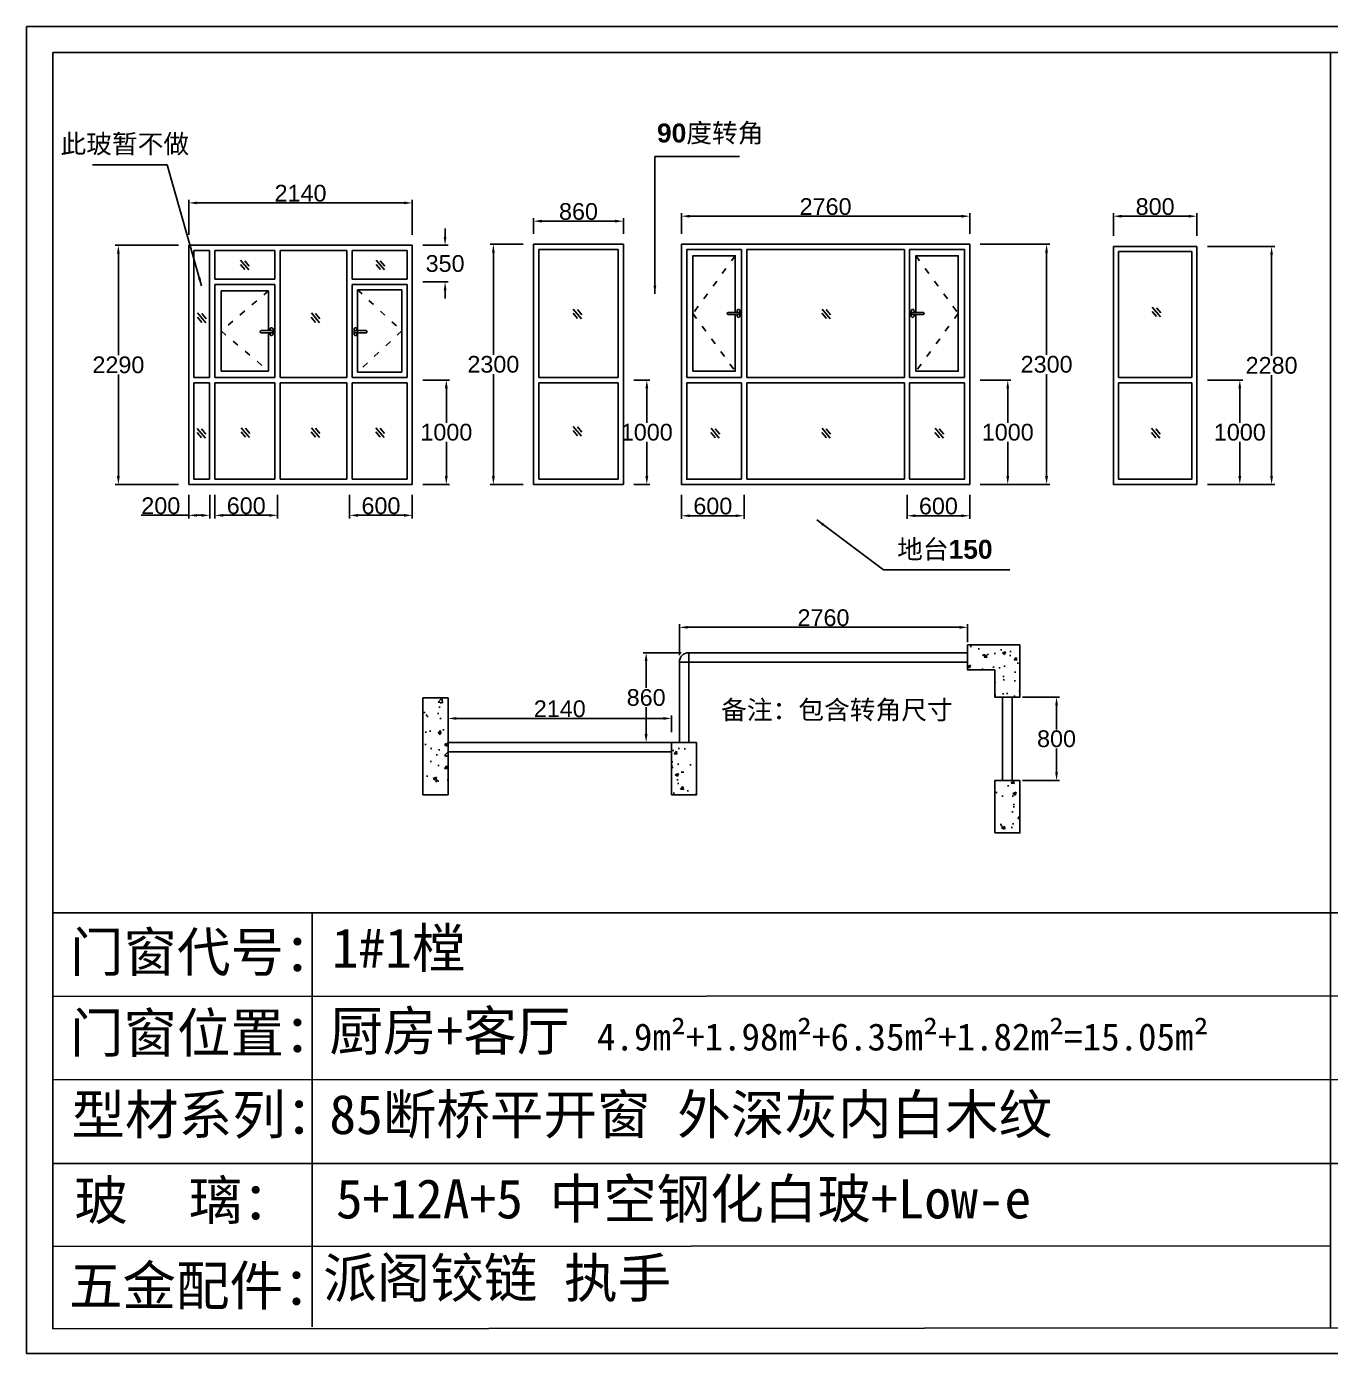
# Model space of a CAD drawing. Header units: inches. Extents: x -138455 to 599497, y -747149 to 13167.
# Drawn here: x 244169 to 256653, y -432388 to -419684 of the extents above; entities that cross this region are included whole.
import ezdxf

# ---------------------------------------------------------------- set-up
doc = ezdxf.new("R2010")
doc.units = ezdxf.units.IN
doc.header["$MEASUREMENT"] = 0
doc.header["$PDMODE"] = 35
doc.header["$PDSIZE"] = -3
doc.linetypes.add('ACAD_ISO03W100', pattern=[30, 12, -18])
doc.layers.add('0 @ 1', color=7, linetype='Continuous')
doc.styles.add('Annotative', font='arialbd.ttf')
doc.styles.get("Standard").update_dxf_attribs({"font": 'arial.ttf'})
doc.dimstyles.get("Standard").update_dxf_attribs({"dimtxt": 80, "dimasz": 70, "dimexe": 40, "dimexo": 80, "dimgap": 0, "dimtad": 1, "dimtih": 1, "dimtoh": 1, "dimdec": 0, "dimzin": 0, "dimdsep": 46, "dimtxsty": 'Standard', "dimcen": 0.09, "dimadec": 0, "dimazin": 0, "dimtfac": 1, "dimtdec": 0, "dimtofl": 0, "dimtmove": 0, "dimatfit": 3, "dimfxl": 0, "dimtolj": 1, "dimtzin": 0, "dimarcsym": 0})
pattern_1 = [(50, (-16895.7, -8964.66), (322.76708, -28.23846), [33.75, -371.25]), (355, (-16895.7, -8964.66), (-62.4381, 338.48646), [27, -297]), (100.451444, (-16868.8, -8967), (260.32898, 310.248), [28.68309, -315.51395]), (46.1842, (-16895.7, -8874.66), (480.2586, -74.48368), [50.625, -556.875]), (96.63564, (-16855.67, -8880.87), (420.59788, 438.35337), [43.02465, -473.2712]), (351.18416, (-16895.7, -8874.66), (420.5979, 438.35337), [40.5, -445.5]), (21, (-16850.7, -8897.16), (268.60817, -181.1785), [33.75, -371.25]), (326, (-16850.7, -8897.16), (109.4919, 326.31752), [27, -297]), (71.451445, (-16828.3, -8912.26), (378.10007, 145.13902), [28.68309, -315.51395]), (37.5, (-16895.69, -8964.66), (5.471935, 149.802234), [0, -293.4, 0, -301.5, 0, -298.125]), (7.5, (-16895.69, -8964.66), (118.38129, 177.48527), [0, -171.9, 0, -286.65, 0, -113.625]), (327.5, (-16996.04, -8964.66), (240.220096, -10.149692), [0, -112.5, 0, -351, 0, -465.75]), (317.5, (-17041.04, -8964.66), (262.43378, 45.04724), [0, -146.25, 0, -233.1, 0, -330.75])]

# ---------------------------------------------------------------- blocks, each defined once
blk = doc.blocks.new('*D2055')
at = {"color": 0, "lineweight": -2, "transparency": 16777216}
for p, q in [((253299, -423069), (253593, -423069)), ((253563, -423149), (253563, -423477)), ((253563, -423989), (253563, -423661)), ((253299, -424069), (253593, -424069))]:
    blk.add_line(p, q, dxfattribs=at)
at = {"color": 0, "transparency": 16777216}
for points in [[(253550, -423149), (253576, -423149), (253563, -423069)], [(253550, -423989), (253576, -423989), (253563, -424069)]]:
    blk.add_solid(points, dxfattribs=at)
at = {"layer": 'Defpoints', "color": 0, "transparency": 16777216}
for p in [(253199, -423069), (253199, -424069), (253563, -424069)]:
    blk.add_point(p, dxfattribs=at)
at = {"color": 0, "transparency": 16777216, "insert": (253563, -423569), "char_height": 160, "attachment_point": 5}
blk.add_mtext('\\A1;1000', dxfattribs=at)
blk = doc.blocks.new('*D2056')
at = {"color": 0, "lineweight": -2, "transparency": 16777216}
for p, q in [((250439, -424169), (250439, -424398)), ((251039, -424169), (251039, -424398)), ((250519, -424368), (250959, -424368))]:
    blk.add_line(p, q, dxfattribs=at)
at = {"color": 0, "transparency": 16777216}
for points in [[(250519, -424355), (250519, -424381), (250439, -424368)], [(250959, -424355), (250959, -424381), (251039, -424368)]]:
    blk.add_solid(points, dxfattribs=at)
at = {"layer": 'Defpoints', "color": 0, "transparency": 16777216}
for p in [(250439, -424069), (251039, -424069), (251039, -424368)]:
    blk.add_point(p, dxfattribs=at)
at = {"color": 0, "transparency": 16777216, "insert": (250739, -424276), "char_height": 160, "attachment_point": 5}
blk.add_mtext('\\A1;600', dxfattribs=at)
blk = doc.blocks.new('*D2057')
at = {"color": 0, "lineweight": -2, "transparency": 16777216}
for p, q in [((252599, -424169), (252599, -424398)), ((253199, -424169), (253199, -424398)), ((253119, -424368), (252679, -424368))]:
    blk.add_line(p, q, dxfattribs=at)
at = {"color": 0, "transparency": 16777216}
for points in [[(252679, -424355), (252679, -424381), (252599, -424368)], [(253119, -424355), (253119, -424381), (253199, -424368)]]:
    blk.add_solid(points, dxfattribs=at)
at = {"layer": 'Defpoints', "color": 0, "transparency": 16777216}
for p in [(252599, -424069), (253199, -424069), (252599, -424368)]:
    blk.add_point(p, dxfattribs=at)
at = {"color": 0, "transparency": 16777216, "insert": (252899, -424276), "char_height": 160, "attachment_point": 5}
blk.add_mtext('\\A1;600', dxfattribs=at)
blk = doc.blocks.new('*D2058')
at = {"color": 0, "lineweight": -2, "transparency": 16777216}
for p, q in [((250439, -421669), (250439, -421470)), ((250519, -421500), (253119, -421500)), ((253199, -421669), (253199, -421470))]:
    blk.add_line(p, q, dxfattribs=at)
at = {"color": 0, "transparency": 16777216}
for points in [[(250519, -421487), (250519, -421514), (250439, -421500)], [(253119, -421487), (253119, -421514), (253199, -421500)]]:
    blk.add_solid(points, dxfattribs=at)
at = {"layer": 'Defpoints', "color": 0, "transparency": 16777216}
for p in [(253199, -421500), (250439, -421769), (253199, -421769)]:
    blk.add_point(p, dxfattribs=at)
at = {"color": 0, "transparency": 16777216, "insert": (251819, -421409), "char_height": 160, "width": 481.75, "attachment_point": 5}
blk.add_mtext('\\A1;2760', dxfattribs=at)
blk = doc.blocks.new('*D2059')
at = {"color": 0, "lineweight": -2, "transparency": 16777216}
for p, q in [((253299, -421769), (253965, -421769)), ((253935, -421849), (253935, -422827)), ((253935, -423989), (253935, -423011)), ((253299, -424069), (253965, -424069))]:
    blk.add_line(p, q, dxfattribs=at)
at = {"color": 0, "transparency": 16777216}
for points in [[(253921, -421849), (253948, -421849), (253935, -421769)], [(253921, -423989), (253948, -423989), (253935, -424069)]]:
    blk.add_solid(points, dxfattribs=at)
at = {"layer": 'Defpoints', "color": 0, "transparency": 16777216}
for p in [(253199, -421769), (253199, -424069), (253935, -424069)]:
    blk.add_point(p, dxfattribs=at)
at = {"color": 0, "transparency": 16777216, "insert": (253935, -422919), "char_height": 160, "attachment_point": 5}
blk.add_mtext('\\A1;2300', dxfattribs=at)
blk = doc.blocks.new('123as')
at = {"color": 0}
for p, q in [((90189, 51387), (90252, 51462)), ((90194, 51330), (90312, 51470)), ((90251, 51335), (90314, 51410))]:
    blk.add_line(p, q, dxfattribs=at)
blk = doc.blocks.new('dzcs')
blk.add_lwpolyline([(142182, -3328), (142182, -3342, 0.414214), (142196, -3355), (142196, -3355, 0.414214), (142209, -3342), (142209, -3294, 0.414214), (142196, -3280), (142196, -3280, 0.414214), (142182, -3294), (142182, -3308)], format="xyb")
blk.add_lwpolyline([(142096, -3328), (142196, -3328, 0.414214), (142206, -3318), (142206, -3318, 0.414214), (142196, -3308), (142096, -3308, 0.414214), (142086, -3318), (142086, -3318, 0.414214)], format="xyb", close=True)
blk = doc.blocks.new('*D2060')
at = {"color": 0, "lineweight": -2, "transparency": 16777216}
for p, q in [((248923, -421769), (248608, -421769)), ((248638, -421849), (248638, -422827)), ((248638, -423989), (248638, -423011)), ((248923, -424069), (248608, -424069))]:
    blk.add_line(p, q, dxfattribs=at)
at = {"color": 0, "transparency": 16777216}
for points in [[(248625, -421849), (248652, -421849), (248638, -421769)], [(248625, -423989), (248652, -423989), (248638, -424069)]]:
    blk.add_solid(points, dxfattribs=at)
at = {"layer": 'Defpoints', "color": 0, "transparency": 16777216}
for p in [(249023, -421769), (248638, -424069), (249023, -424069)]:
    blk.add_point(p, dxfattribs=at)
at = {"color": 0, "transparency": 16777216, "insert": (248638, -422919), "char_height": 160, "attachment_point": 5}
blk.add_mtext('\\A1;2300', dxfattribs=at)
blk = doc.blocks.new('*D2061')
at = {"color": 0, "lineweight": -2, "transparency": 16777216}
for p, q in [((249023, -421669), (249023, -421518)), ((249883, -421669), (249883, -421518)), ((249103, -421548), (249803, -421548))]:
    blk.add_line(p, q, dxfattribs=at)
at = {"color": 0, "transparency": 16777216}
for points in [[(249103, -421534), (249103, -421561), (249023, -421548)], [(249803, -421534), (249803, -421561), (249883, -421548)]]:
    blk.add_solid(points, dxfattribs=at)
at = {"layer": 'Defpoints', "color": 0, "transparency": 16777216}
for p in [(249883, -421548), (249023, -421769), (249883, -421769)]:
    blk.add_point(p, dxfattribs=at)
at = {"color": 0, "transparency": 16777216, "insert": (249453, -421456), "char_height": 160, "attachment_point": 5}
blk.add_mtext('\\A1;860', dxfattribs=at)
blk = doc.blocks.new('*D2062')
at = {"color": 0, "lineweight": -2, "transparency": 16777216}
for p, q in [((255474, -421789), (256119, -421789)), ((256089, -421869), (256089, -422837)), ((256089, -423989), (256089, -423021)), ((255474, -424069), (256119, -424069))]:
    blk.add_line(p, q, dxfattribs=at)
at = {"color": 0, "transparency": 16777216}
for points in [[(256076, -421869), (256102, -421869), (256089, -421789)], [(256076, -423989), (256102, -423989), (256089, -424069)]]:
    blk.add_solid(points, dxfattribs=at)
at = {"layer": 'Defpoints', "color": 0, "transparency": 16777216}
for p in [(255374, -421789), (255374, -424069), (256089, -424069)]:
    blk.add_point(p, dxfattribs=at)
at = {"color": 0, "transparency": 16777216, "insert": (256089, -422929), "char_height": 160, "attachment_point": 5}
blk.add_mtext('\\A1;2280', dxfattribs=at)
blk = doc.blocks.new('*D2063')
at = {"color": 0, "lineweight": -2, "transparency": 16777216}
for p, q in [((254574, -421689), (254574, -421470)), ((254654, -421500), (255294, -421500)), ((255374, -421689), (255374, -421470))]:
    blk.add_line(p, q, dxfattribs=at)
at = {"color": 0, "transparency": 16777216}
for points in [[(254654, -421487), (254654, -421514), (254574, -421500)], [(255294, -421487), (255294, -421514), (255374, -421500)]]:
    blk.add_solid(points, dxfattribs=at)
at = {"layer": 'Defpoints', "color": 0, "transparency": 16777216}
for p in [(255374, -421500), (254574, -421789), (255374, -421789)]:
    blk.add_point(p, dxfattribs=at)
at = {"color": 0, "transparency": 16777216, "insert": (254974, -421409), "char_height": 160, "attachment_point": 5}
blk.add_mtext('\\A1;800', dxfattribs=at)
blk = doc.blocks.new('*D2064')
at = {"color": 0, "lineweight": -2, "transparency": 16777216}
for p, q in [((245622, -421779), (245018, -421779)), ((245048, -421859), (245048, -422832)), ((245048, -423989), (245048, -423016)), ((245622, -424069), (245018, -424069))]:
    blk.add_line(p, q, dxfattribs=at)
at = {"color": 0, "transparency": 16777216}
for points in [[(245034, -421859), (245061, -421859), (245048, -421779)], [(245034, -423989), (245061, -423989), (245048, -424069)]]:
    blk.add_solid(points, dxfattribs=at)
at = {"layer": 'Defpoints', "color": 0, "transparency": 16777216}
for p in [(245722, -421779), (245048, -424069), (245722, -424069)]:
    blk.add_point(p, dxfattribs=at)
at = {"color": 0, "transparency": 16777216, "insert": (245048, -422924), "char_height": 160, "attachment_point": 5}
blk.add_mtext('\\A1;2290', dxfattribs=at)
blk = doc.blocks.new('*D2065')
at = {"color": 0, "lineweight": -2, "transparency": 16777216}
for p, q in [((245722, -421679), (245722, -421343)), ((245802, -421373), (247782, -421373)), ((247862, -421679), (247862, -421343))]:
    blk.add_line(p, q, dxfattribs=at)
at = {"color": 0, "transparency": 16777216}
for points in [[(245802, -421360), (245802, -421386), (245722, -421373)], [(247782, -421360), (247782, -421386), (247862, -421373)]]:
    blk.add_solid(points, dxfattribs=at)
at = {"layer": 'Defpoints', "color": 0, "transparency": 16777216}
for p in [(247862, -421373), (245722, -421779), (247862, -421779)]:
    blk.add_point(p, dxfattribs=at)
at = {"color": 0, "transparency": 16777216, "insert": (246792, -421281), "char_height": 160, "attachment_point": 5}
blk.add_mtext('\\A1;2140', dxfattribs=at)
blk = doc.blocks.new('*D2066')
at = {"color": 0, "lineweight": -2, "transparency": 16777216}
for p, q in [((248176, -421699), (248176, -421619)), ((247962, -421779), (248206, -421779)), ((247962, -422129), (248206, -422129)), ((248176, -422209), (248176, -422289))]:
    blk.add_line(p, q, dxfattribs=at)
at = {"color": 0, "transparency": 16777216}
for points in [[(248163, -421699), (248189, -421699), (248176, -421779)], [(248163, -422209), (248189, -422209), (248176, -422129)]]:
    blk.add_solid(points, dxfattribs=at)
at = {"layer": 'Defpoints', "color": 0, "transparency": 16777216}
for p in [(247862, -421779), (247862, -422129), (248176, -422129)]:
    blk.add_point(p, dxfattribs=at)
at = {"color": 0, "transparency": 16777216, "insert": (248176, -421954), "char_height": 160, "attachment_point": 5}
blk.add_mtext('\\A1;350', dxfattribs=at)
blk = doc.blocks.new('*D2067')
at = {"color": 0, "lineweight": -2, "transparency": 16777216}
for p, q in [((245972, -424169), (245972, -424394)), ((246572, -424169), (246572, -424394)), ((246492, -424364), (246052, -424364))]:
    blk.add_line(p, q, dxfattribs=at)
at = {"color": 0, "transparency": 16777216}
for points in [[(246052, -424351), (246052, -424378), (245972, -424364)], [(246492, -424351), (246492, -424378), (246572, -424364)]]:
    blk.add_solid(points, dxfattribs=at)
at = {"layer": 'Defpoints', "color": 0, "transparency": 16777216}
for p in [(245972, -424069), (246572, -424069), (245972, -424364)]:
    blk.add_point(p, dxfattribs=at)
at = {"color": 0, "transparency": 16777216, "insert": (246272, -424273), "char_height": 160, "attachment_point": 5}
blk.add_mtext('\\A1;600', dxfattribs=at)
blk = doc.blocks.new('*D2068')
at = {"color": 0, "lineweight": -2, "transparency": 16777216}
for p, q in [((247262, -424169), (247262, -424394)), ((247862, -424169), (247862, -424394)), ((247342, -424364), (247782, -424364))]:
    blk.add_line(p, q, dxfattribs=at)
at = {"color": 0, "transparency": 16777216}
for points in [[(247342, -424351), (247342, -424378), (247262, -424364)], [(247782, -424351), (247782, -424378), (247862, -424364)]]:
    blk.add_solid(points, dxfattribs=at)
at = {"layer": 'Defpoints', "color": 0, "transparency": 16777216}
for p in [(247262, -424069), (247862, -424069), (247862, -424364)]:
    blk.add_point(p, dxfattribs=at)
at = {"color": 0, "transparency": 16777216, "insert": (247562, -424273), "char_height": 160, "attachment_point": 5}
blk.add_mtext('\\A1;600', dxfattribs=at)
blk = doc.blocks.new('*D2069')
at = {"color": 0, "lineweight": -2, "transparency": 16777216}
for p, q in [((247962, -423069), (248218, -423069)), ((248188, -423149), (248188, -423477)), ((248188, -423989), (248188, -423661)), ((247962, -424069), (248218, -424069))]:
    blk.add_line(p, q, dxfattribs=at)
at = {"color": 0, "transparency": 16777216}
for points in [[(248174, -423149), (248201, -423149), (248188, -423069)], [(248174, -423989), (248201, -423989), (248188, -424069)]]:
    blk.add_solid(points, dxfattribs=at)
at = {"layer": 'Defpoints', "color": 0, "transparency": 16777216}
for p in [(247862, -423069), (247862, -424069), (248188, -424069)]:
    blk.add_point(p, dxfattribs=at)
at = {"color": 0, "transparency": 16777216, "insert": (248188, -423569), "char_height": 160, "attachment_point": 5}
blk.add_mtext('\\A1;1000', dxfattribs=at)
blk = doc.blocks.new('*D2070')
at = {"color": 0, "lineweight": -2, "transparency": 16777216}
for p, q in [((255474, -423069), (255815, -423069)), ((255785, -423149), (255785, -423477)), ((255785, -423989), (255785, -423661)), ((255474, -424069), (255815, -424069))]:
    blk.add_line(p, q, dxfattribs=at)
at = {"color": 0, "transparency": 16777216}
for points in [[(255771, -423149), (255798, -423149), (255785, -423069)], [(255771, -423989), (255798, -423989), (255785, -424069)]]:
    blk.add_solid(points, dxfattribs=at)
at = {"layer": 'Defpoints', "color": 0, "transparency": 16777216}
for p in [(255374, -423069), (255374, -424069), (255785, -424069)]:
    blk.add_point(p, dxfattribs=at)
at = {"color": 0, "transparency": 16777216, "insert": (255785, -423569), "char_height": 160, "attachment_point": 5}
blk.add_mtext('\\A1;1000', dxfattribs=at)
blk = doc.blocks.new('*D2071')
at = {"color": 0, "lineweight": -2, "transparency": 16777216}
for p, q in [((245722, -424169), (245722, -424394)), ((245922, -424169), (245922, -424394)), ((245722, -424364), (245266, -424364)), ((245842, -424364), (245802, -424364))]:
    blk.add_line(p, q, dxfattribs=at)
at = {"color": 0, "transparency": 16777216}
for points in [[(245802, -424351), (245802, -424378), (245722, -424364)], [(245842, -424351), (245842, -424378), (245922, -424364)]]:
    blk.add_solid(points, dxfattribs=at)
at = {"layer": 'Defpoints', "color": 0, "transparency": 16777216}
for p in [(245722, -424069), (245922, -424069), (245722, -424364)]:
    blk.add_point(p, dxfattribs=at)
at = {"color": 0, "transparency": 16777216, "insert": (245454, -424273), "char_height": 160, "attachment_point": 5}
blk.add_mtext('\\A1;200', dxfattribs=at)
blk = doc.blocks.new('*D2072')
at = {"color": 0, "lineweight": -2, "transparency": 16777216}
for p, q in [((248204, -426439), (248204, -426279)), ((248284, -426309), (250264, -426309)), ((250344, -426439), (250344, -426279))]:
    blk.add_line(p, q, dxfattribs=at)
at = {"color": 0, "transparency": 16777216}
for points in [[(248284, -426295), (248284, -426322), (248204, -426309)], [(250264, -426295), (250264, -426322), (250344, -426309)]]:
    blk.add_solid(points, dxfattribs=at)
at = {"layer": 'Defpoints', "color": 0, "transparency": 16777216}
for p in [(250344, -426309), (248204, -426539), (250344, -426539)]:
    blk.add_point(p, dxfattribs=at)
at = {"color": 0, "transparency": 16777216, "insert": (249274, -426217), "char_height": 160, "attachment_point": 5}
blk.add_mtext('\\A1;2140', dxfattribs=at)
blk = doc.blocks.new('*D2073')
at = {"color": 0, "lineweight": -2, "transparency": 16777216}
for p, q in [((250419, -425703), (250419, -425406)), ((250499, -425436), (253099, -425436)), ((253179, -425579), (253179, -425406))]:
    blk.add_line(p, q, dxfattribs=at)
at = {"color": 0, "transparency": 16777216}
for points in [[(250499, -425423), (250499, -425450), (250419, -425436)], [(253099, -425423), (253099, -425450), (253179, -425436)]]:
    blk.add_solid(points, dxfattribs=at)
at = {"layer": 'Defpoints', "color": 0, "transparency": 16777216}
for p in [(253179, -425436), (253179, -425679), (250419, -425803)]:
    blk.add_point(p, dxfattribs=at)
at = {"color": 0, "transparency": 16777216, "insert": (251799, -425345), "char_height": 160, "attachment_point": 5}
blk.add_mtext('\\A1;2760', dxfattribs=at)
blk = doc.blocks.new('*D2074')
at = {"color": 0, "lineweight": -2, "transparency": 16777216}
for p, q in [((250435, -425679), (250071, -425679)), ((250101, -425759), (250101, -426017)), ((250101, -426459), (250101, -426201)), ((250244, -426539), (250071, -426539))]:
    blk.add_line(p, q, dxfattribs=at)
at = {"color": 0, "transparency": 16777216}
for points in [[(250087, -425759), (250114, -425759), (250101, -425679)], [(250087, -426459), (250114, -426459), (250101, -426539)]]:
    blk.add_solid(points, dxfattribs=at)
at = {"layer": 'Defpoints', "color": 0, "transparency": 16777216}
for p in [(250101, -425679), (250535, -425679), (250344, -426539)]:
    blk.add_point(p, dxfattribs=at)
at = {"color": 0, "transparency": 16777216, "insert": (250101, -426109), "char_height": 160, "attachment_point": 5}
blk.add_mtext('\\A1;860', dxfattribs=at)
blk = doc.blocks.new('*D2075')
at = {"color": 0, "lineweight": -2, "transparency": 16777216}
for p, q in [((253704, -426104), (254060, -426104)), ((254030, -426184), (254030, -426413)), ((254030, -426824), (254030, -426596)), ((253704, -426904), (254060, -426904))]:
    blk.add_line(p, q, dxfattribs=at)
at = {"color": 0, "transparency": 16777216}
for points in [[(254017, -426184), (254044, -426184), (254030, -426104)], [(254017, -426824), (254044, -426824), (254030, -426904)]]:
    blk.add_solid(points, dxfattribs=at)
at = {"layer": 'Defpoints', "color": 0, "transparency": 16777216}
for p in [(253604, -426104), (253604, -426904), (254030, -426904)]:
    blk.add_point(p, dxfattribs=at)
at = {"color": 0, "transparency": 16777216, "insert": (254030, -426504), "char_height": 160, "attachment_point": 5}
blk.add_mtext('\\A1;800', dxfattribs=at)
blk = doc.blocks.new('*D2076')
at = {"color": 0, "lineweight": -2, "transparency": 16777216}
for p, q in [((249983, -423069), (250137, -423069)), ((250107, -423149), (250107, -423477)), ((250107, -423989), (250107, -423661)), ((249983, -424069), (250137, -424069))]:
    blk.add_line(p, q, dxfattribs=at)
at = {"color": 0, "transparency": 16777216}
for points in [[(250094, -423149), (250121, -423149), (250107, -423069)], [(250094, -423989), (250121, -423989), (250107, -424069)]]:
    blk.add_solid(points, dxfattribs=at)
at = {"layer": 'Defpoints', "color": 0, "transparency": 16777216}
for p in [(249883, -423069), (249883, -424069), (250107, -424069)]:
    blk.add_point(p, dxfattribs=at)
at = {"color": 0, "transparency": 16777216, "insert": (250107, -423569), "char_height": 160, "attachment_point": 5}
blk.add_mtext('\\A1;1000', dxfattribs=at)

msp = doc.modelspace()

# ---------------------------------------------------------------- hatches: boundary and pattern name
h = msp.add_hatch()
h.set_pattern_fill('AR-CONC', color=256, scale=40)
h.set_pattern_definition([(50, (-16895.7, -8964.66), (286.90407, -25.10085), [30, -330]), (355, (-16895.7, -8964.66), (-55.50053, 300.87685), [24, -264]), (100.451444, (-16871.78, -8966.75), (231.40354, 275.776), [25.49608, -280.45684]), (46.1842, (-16895.7, -8884.66), (426.89653, -66.2077), [45, -495]), (96.63564, (-16860.1, -8890.18), (373.86478, 389.64744), [38.24414, -420.6855]), (351.18416, (-16895.7, -8884.66), (373.86478, 389.64744), [36, -396]), (21, (-16855.7, -8904.66), (238.76282, -161.04756), [30, -330]), (326, (-16855.7, -8904.66), (97.32613, 290.06002), [24, -264]), (71.451445, (-16835.8, -8918.08), (336.08895, 129.01246), [25.49608, -280.45684]), (37.5, (-16895.69, -8964.66), (4.863942, 133.157542), [0, -260.8, 0, -268, 0, -265]), (7.5, (-16895.69, -8964.66), (105.227815, 157.764685), [0, -152.8, 0, -254.8, 0, -101]), (327.5, (-16984.89, -8964.66), (213.528974, -9.021949), [0, -100, 0, -312, 0, -414]), (317.5, (-17024.89, -8964.66), (233.27447, 40.04199), [0, -130, 0, -207.2, 0, -294])])
h.paths.add_polyline_path([(253438.9, -425844.3), (253438.9, -426104.3), (253678.9, -426104.3), (253678.9, -425604.3), (253178.9, -425604.3), (253178.9, -425844.3)])
h = msp.add_hatch()
h.set_pattern_fill('AR-CONC', color=256, scale=45)
h.set_pattern_definition(pattern_1)
h.paths.add_polyline_path([(247963.9, -427039.3), (248203.9, -427039.3), (248203.9, -426111.5), (247963.9, -426111.5)])
h.paths.add_polyline_path([(250343.9, -427039.3), (250583.9, -427039.3), (250583.9, -426539.3), (250343.9, -426539.3)])
h = msp.add_hatch()
h.set_pattern_fill('AR-CONC', color=256, scale=45)
h.set_pattern_definition(pattern_1)
h.paths.add_polyline_path([(253438.9, -427404.3), (253678.9, -427404.3), (253678.9, -426904.3), (253438.9, -426904.3)])

# ---------------------------------------------------------------- linework, layer by layer
for p, q in [((261971.8, -419684.4), (244168.6, -419684.4)), ((244168.6, -432388.4), (244168.6, -419684.4)), ((244419.2, -419934.1), (261722.1, -419934.1)), ((244419.2, -432152), (244419.2, -419934.1)), ((256652.7, -419934.1), (256652.7, -432138.9)), ((249883.3, -421769), (249023.3, -421769)), ((249023.3, -421769), (249023.3, -424069)), ((249883.3, -424069), (249883.3, -421769)), ((253198.9, -421769), (250438.9, -421769)), ((250438.9, -421769), (250438.9, -424069)), ((253198.9, -424069), (253198.9, -421769)), ((247861.8, -421779), (245721.8, -421779)), ((245721.8, -421779), (245721.8, -424069)), ((245771.8, -421829), (245771.8, -423044)), ((245921.8, -421829), (245771.8, -421829)), ((245921.8, -423044), (245921.8, -421829)), ((245971.8, -422104), (245971.8, -421829)), ((246546.8, -421829), (245971.8, -421829)), ((246546.8, -422104), (246546.8, -421829)), ((247236.8, -421829), (246596.8, -421829)), ((246596.8, -423044), (246596.8, -421829)), ((247236.8, -423044), (247236.8, -421829)), ((247811.8, -421829), (247286.5, -421829)), ((247286.8, -422104), (247286.8, -421829)), ((247811.8, -422104), (247811.8, -421829)), ((247861.8, -424069), (247861.8, -421779)), ((249833.3, -421819), (249073.3, -421819)), ((249073.3, -421819), (249073.3, -423044)), ((249833.3, -423044), (249833.3, -421819)), ((251013.9, -421819), (251013.9, -423044)), ((251063.9, -421819), (251063.9, -423044)), ((252573.9, -421819), (252573.9, -423044)), ((252623.9, -421819), (252623.9, -423044)), ((255374.4, -421789), (254574.4, -421789)), ((254574.4, -421789), (254574.4, -424069)), ((255374.4, -424069), (255374.4, -421789)), ((245971.8, -422104), (246546.8, -422104)), ((245971.8, -422154), (246546.8, -422154)), ((245971.8, -423044), (245971.8, -422154)), ((246546.8, -423044), (246546.8, -422154)), ((247811.8, -422104), (247286.8, -422104)), ((247811.8, -422154), (247286.8, -422154)), ((247286.8, -423044), (247286.8, -422154)), ((247811.8, -423044), (247811.8, -422154)), ((246031.8, -422214), (246486.8, -422214)), ((246031.8, -422984), (246031.8, -422214)), ((246486.8, -422595.8), (246486.8, -422214)), ((247761.8, -422204), (247336.8, -422204)), ((247336.8, -422994), (247336.8, -422204)), ((247761.8, -422994), (247761.8, -422204)), ((246486.8, -422984), (246486.8, -422615.8)), ((246031.8, -422984), (246486.8, -422984)), ((247336.8, -422994), (247761.8, -422994)), ((245771.8, -423044), (245921.8, -423044)), ((245771.8, -423094), (245921.8, -423094)), ((245771.8, -423094), (245771.8, -424019)), ((245921.8, -424019), (245921.8, -423094)), ((245971.8, -423044), (246546.8, -423044)), ((245971.8, -424019), (245971.8, -423094)), ((245971.8, -423094), (246546.8, -423094)), ((246546.8, -424019), (246546.8, -423094)), ((246596.8, -423044), (247236.8, -423044)), ((246596.8, -424019), (246596.8, -423094)), ((246596.8, -423094), (247236.8, -423094)), ((247236.8, -424019), (247236.8, -423094)), ((247286.8, -423044), (247811.8, -423044)), ((247286.8, -424019), (247286.8, -423094)), ((247286.8, -423094), (247811.8, -423094)), ((247811.8, -424019), (247811.8, -423094)), ((249073.3, -423044), (249833.3, -423044)), ((249073.3, -423094), (249833.3, -423094)), ((249073.3, -423094), (249073.3, -424019)), ((249833.3, -424019), (249833.3, -423094)), ((250488.9, -423044), (251013.9, -423044)), ((250488.9, -423094), (251013.9, -423094)), ((251013.9, -423094), (251013.9, -424019)), ((251063.9, -423044), (252573.9, -423044)), ((251063.9, -423094), (252573.9, -423094)), ((251063.9, -423094), (251063.9, -424019)), ((252573.9, -423094), (252573.9, -424019)), ((252623.9, -423044), (253148.9, -423044)), ((252623.9, -423094), (253148.9, -423094)), ((252623.9, -423094), (252623.9, -424019)), ((254624.4, -423044), (255324.4, -423044)), ((254624.4, -423094), (255324.4, -423094)), ((245771.8, -424019), (245921.8, -424019)), ((245971.8, -424019), (246546.8, -424019)), ((246596.8, -424019), (247186.8, -424019)), ((247236.8, -424019), (247186.8, -424019)), ((247286.8, -424019), (247811.8, -424019)), ((249073.3, -424019), (249833.3, -424019)), ((245721.8, -424069), (247861.8, -424069)), ((249023.3, -424069), (249883.3, -424069)), ((250438.9, -424069), (253198.9, -424069)), ((254574.4, -424069), (255374.4, -424069)), ((250508.9, -426539.3), (250508.9, -425679.3)), ((253178.9, -425679.3), (250508.9, -425679.3)), ((253178.9, -425769.3), (253178.9, -425679.3)), ((250418.9, -425769.3), (250418.9, -426539.3)), ((250418.9, -425769.3), (253178.9, -425769.3)), ((250418.9, -426539.3), (250508.9, -426539.3)), ((244416.6, -428169.6), (261722.1, -428169.6)), ((246903.2, -428169.6), (246904.4, -432134.1)), ((244417.1, -428969.4), (261722.1, -428964.1)), ((244417.7, -429769.6), (261722.1, -429764.1)), ((244418.2, -430570.1), (261722.1, -430570.1)), ((244418.7, -431364.2), (256652.7, -431357)), ((244419.2, -432152), (261722.1, -432138)), ((261971.8, -432388.4), (244168.6, -432388.4))]:
    msp.add_line(p, q)
for points in [[(251013.9, -421819), (250488.9, -421819), (250488.9, -423044)], [(250953.9, -422421.5), (250953.9, -421879), (250548.9, -421879), (250548.9, -422984), (250953.9, -422984), (250953.9, -422441.5)], [(252573.9, -421819), (251063.9, -421819)], [(253148.9, -423044), (253148.9, -421819), (252623.9, -421819)], [(252683.9, -422421.5), (252683.9, -421879), (253088.9, -421879), (253088.9, -422984), (252683.9, -422984), (252683.9, -422441.5)], [(255324.4, -423044), (255324.4, -421839), (254624.4, -421839), (254624.4, -423044)], [(250488.9, -423094), (250488.9, -424019), (251013.9, -424019)], [(252623.9, -424019), (253148.9, -424019), (253148.9, -423094)], [(254624.4, -423094), (254624.4, -424019), (255324.4, -424019), (255324.4, -423094)], [(251063.9, -424019), (252573.9, -424019)], [(253678.9, -425844.3), (253678.9, -425604.3), (253178.9, -425604.3), (253178.9, -425844.3), (253438.9, -425844.3)], [(253438.9, -425844.3), (253438.9, -426104.3), (253678.9, -426104.3), (253678.9, -425604.3), (253438.9, -425604.3)]]:
    msp.add_lwpolyline(points)
at = {"linetype": 'ACAD_ISO03W100', "ltscale": 5}
for points in [[(250953.9, -421879), (250548.9, -422431.5), (250953.9, -422984)], [(252683.9, -421879), (253088.9, -422431.5), (252683.9, -422984)], [(246486.8, -422214), (246031.8, -422599), (246486.8, -422984)], [(247336.8, -422204), (247761.8, -422599), (247336.8, -422994)]]:
    msp.add_lwpolyline(points, dxfattribs=at)
for points in [[(247963.9, -427039.3), (248203.9, -427039.3), (248203.9, -426111.5), (247963.9, -426111.5)], [(253513.9, -426904.3), (253603.9, -426904.3), (253603.9, -426104.3), (253513.9, -426104.3)], [(248203.9, -426629.3), (250343.9, -426629.3), (250343.9, -426539.3), (248203.9, -426539.3)], [(250343.9, -427039.3), (250583.9, -427039.3), (250583.9, -426539.3), (250343.9, -426539.3)], [(253438.9, -427404.3), (253678.9, -427404.3), (253678.9, -426904.3), (253438.9, -426904.3)]]:
    msp.add_lwpolyline(points, close=True)
msp.add_arc((250508.9, -425769.3), 90, 90, 180)

# ---------------------------------------------------------------- block references
at = {"xscale": -0.6684526412304121, "yscale": 0.6684526412304121, "zscale": 0.6684526412304121}
for p in [(306586.5, -456326.8), (307885.1, -456326.8), (309772.2, -456794.1), (312154.6, -456794.1), (315315.3, -456776.5), (306175.8, -456832), (307264.8, -456832), (306172.9, -457937), (306594.3, -457931), (307264.8, -457930.1), (307883.5, -457930.1), (309771.8, -457917.3), (311092, -457936.1), (312154.6, -457936.1), (313236.8, -457936.1), (315309.5, -457936.1)]:
    msp.add_blockref('123as', p, dxfattribs=at)
for p in [(108789.3, -419113.7), (104319.5, -419288)]:
    msp.add_blockref('dzcs', p)
at = {"xscale": -1}
for p in [(394848.4, -419113.7), (389514.1, -419288)]:
    msp.add_blockref('dzcs', p, dxfattribs=at)

# ---------------------------------------------------------------- texts
at = {"layer": '0 @ 1', "style": 'Annotative'}
for s, p in [('门窗代号：', (244583.5, -428732.6)), ('门窗位置：', (244583.5, -429506.9)), ('型材系列：', (244599.3, -430289.1)), ('玻    璃：', (244625.6, -431109.3)), ('五金配件：', (244574.2, -431926.5))]:
    msp.add_text(s, height=375.86, dxfattribs=at).set_placement(p)
at = {"layer": '0 @ 1', "attachment_point": 1, "style": 'Annotative'}
for s, width, insert, char_height in [('90{\\fSimSun|b1|i0|c134|p2;度转角}', 1669.604, (250204.7, -420613.3), 180.693), ('{\\fSimSun|b1|i0|c134|p2;此玻暂不做}', 1669.604, (244493.4, -420717.6), 180.693), ('{\\fSimSun|b1|i0|c134|p2;地台}150', 1169.587, (252503.9, -424598.8), 180.693), ('{\\fSimSun|b1|i0|c134|p2;备注：包含转角尺寸}', 2384.447, (250818.4, -426136.1), 180.693), ('{\\fSimSun|b1|i0|c134|p2;1#1樘}', 4396.385, (247090.5, -428318.4), 375.861), ('{\\fSimSun|b1|i0|c134|p2;厨房+客厅 \\H0.69175x;4.9m²+1.98m²+6.35m²+1.82m²=15.05m²}', 9006.576, (247068.2, -429111.8), 375.861), ('{\\fSimSun|b1|i0|c134|p2;85断桥平开窗 外深灰内白木纹}', 9006.576, (247068.4, -429911.9), 375.861), ('{\\fSimSun|b1|i0|c134|p2;5+12A+5 中空钢化白玻+Low-e}', 7839.588, (247131.3, -430719.7), 375.861), ('{\\fSimSun|b1|i0|c134|p2;派阁铰链 执手  }', 7563.173, (247008.9, -431477.2), 375.861)]:
    msp.add_mtext_dynamic_manual_height_columns(s, width=width, gutter_width=903.5, heights=[0], dxfattribs=dict(at, insert=insert, char_height=char_height))

# ---------------------------------------------------------------- dimensions: what is measured, and where the dimension line sits
for base, p1, p2, picture, middle in [((247861.8, -421373.1), (245721.8, -421779), (247861.8, -421779), '*D2065', (246791.8, -421281.5)), ((249883.3, -421547.7), (249023.3, -421769), (249883.3, -421769), '*D2061', (249453.3, -421456)), ((255374.4, -421500.5), (254574.4, -421789), (255374.4, -421789), '*D2063', (254974.4, -421408.8)), ((245721.8, -424364.4), (245921.8, -424069), (245721.8, -424069), '*D2071', (245453.9, -424272.7)), ((245971.8, -424364.4), (246571.8, -424069), (245971.8, -424069), '*D2067', (246271.8, -424272.7)), ((251038.9, -424368.1), (250438.9, -424069), (251038.9, -424069), '*D2056', (250738.9, -424276.4)), ((250343.9, -426308.7), (248203.9, -426539.3), (250343.9, -426539.3), '*D2072', (249273.9, -426217))]:
    dim = msp.add_linear_dim(base=base, p1=p1, p2=p2, dimstyle='Standard', override={"dimtxt": 160, "dimasz": 80, "dimexe": 30, "dimexo": 100, "dimgap": 10, "dimfxl": 100})
    dim.commit()
    dim.dimension.update_dxf_attribs({"geometry": picture, "text_midpoint": middle})
dim = msp.add_linear_dim(base=(253198.9, -421500.5), p1=(250438.9, -421769), p2=(253198.9, -421769), text='2760', dimstyle='Standard', override={"dimtxt": 160, "dimasz": 80, "dimexe": 30, "dimexo": 100, "dimgap": 10, "dimfxl": 100})
dim.commit()
dim.dimension.update_dxf_attribs({"geometry": '*D2058', "text_midpoint": (251818.9, -421408.8)})
for base, p1, p2, angle, picture, middle in [((248176.1, -422129), (247861.8, -421779), (247861.8, -422129), 90, '*D2066', (248176.1, -421954)), ((248638.5, -424069), (249023.3, -421769), (249023.3, -424069), 90, '*D2060', (248638.5, -422919)), ((245047.7, -424069), (245721.8, -421779), (245721.8, -424069), 90, '*D2064', (245047.7, -422924)), ((248187.7, -424069), (247861.8, -423069), (247861.8, -424069), 90, '*D2069', (248187.7, -423569)), ((250107.3, -424069), (249883.3, -423069), (249883.3, -424069), 90, '*D2076', (250107.3, -423569)), ((253563.1, -424069), (253198.9, -423069), (253198.9, -424069), 90, '*D2055', (253563.1, -423569)), ((255784.5, -424069), (255374.4, -423069), (255374.4, -424069), 90, '*D2070', (255784.5, -423569)), ((247861.8, -424364.4), (247261.8, -424069), (247861.8, -424069), 180, '*D2068', (247561.8, -424272.7)), ((252598.9, -424368.1), (253198.9, -424069), (252598.9, -424069), 180, '*D2057', (252898.9, -424276.4)), ((254030.3, -426904.3), (253603.9, -426104.3), (253603.9, -426904.3), 90, '*D2075', (254030.3, -426504.3))]:
    dim = msp.add_linear_dim(base=base, p1=p1, p2=p2, angle=angle, dimstyle='Standard', override={"dimtxt": 160, "dimasz": 80, "dimexe": 30, "dimexo": 100, "dimgap": 10, "dimfxl": 100})
    dim.commit()
    dim.dimension.update_dxf_attribs({"geometry": picture, "text_midpoint": middle})
for base, p1, p2, picture, middle in [((253934.8, -424069), (253198.9, -421769), (253198.9, -424069), '*D2059', (253934.8, -422919)), ((256088.8, -424069), (255374.4, -421789), (255374.4, -424069), '*D2062', (256088.8, -422929)), ((250100.8, -425679.3), (250343.9, -426539.3), (250535.2, -425679.3), '*D2074', (250100.8, -426108.8))]:
    dim = msp.add_linear_dim(base=base, p1=p1, p2=p2, angle=90, dimstyle='Standard', override={"dimtxt": 160, "dimasz": 80, "dimexe": 30, "dimexo": 100, "dimgap": 10, "dimfxl": 100})
    dim.commit()
    dim.dimension.update_dxf_attribs({"geometry": picture, "text_midpoint": middle, "dimtype": 160})
dim = msp.add_linear_dim(base=(253178.9, -425436.2), p1=(250418.9, -425803.3), p2=(253178.9, -425679.3), text='2760', dimstyle='Standard', override={"dimtxt": 160, "dimasz": 80, "dimexe": 30, "dimexo": 100, "dimgap": 10, "dimfxl": 100})
dim.commit()
dim.dimension.update_dxf_attribs({"geometry": '*D2073', "text_midpoint": (251798.9, -425436.2), "dimtype": 160})

# ---------------------------------------------------------------- leaders
for points in [[(245844.6, -422166.4), (245513.7, -421007), (244798.9, -421007)], [(250185, -422243.8), (250185, -420927.1), (250995.3, -420927.1)], [(251734.5, -424407.7), (252372.9, -424886), (253581.4, -424886)]]:
    msp.add_leader(points, dimstyle='Standard', override={"dimtxt": 160, "dimasz": 80, "dimexe": 30, "dimexo": 100, "dimgap": 10, "dimtad": 0, "dimfxl": 100})

doc.saveas('drawing.dxf')
